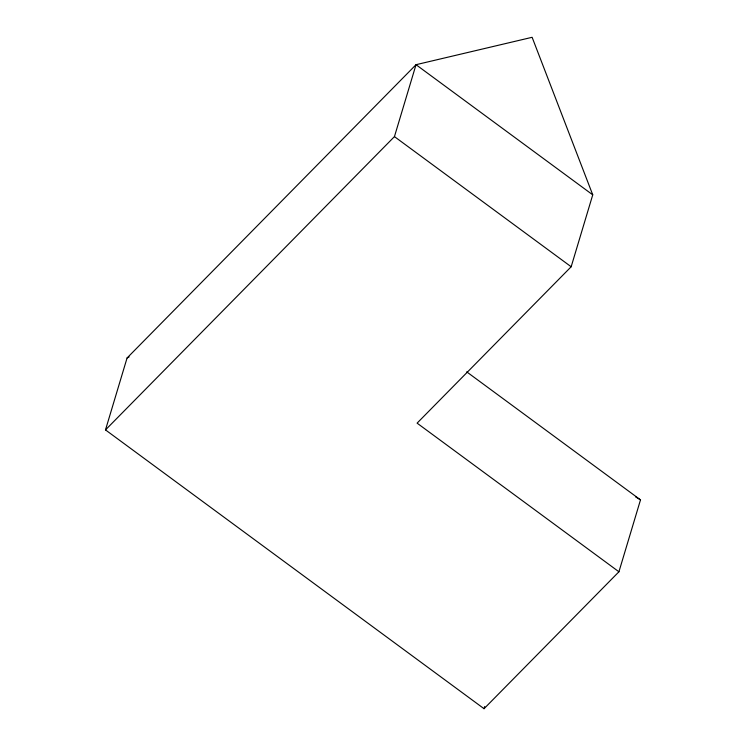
<?xml version="1.0" encoding="UTF-8"?>
<svg xmlns="http://www.w3.org/2000/svg" width="746" height="746" viewBox="0 0 746 746"><rect width="100%" height="100%" fill="white"/><g stroke="black" fill="none" stroke-linecap="round" stroke-linejoin="round"><path stroke-width="1.12" d="M105.494 429.91L127.072 357.987L416.026 64.697L532.122 37.3L592.744 194.837L571.166 266.76L417.098 423.141L618.928 571.781L484.042 708.7L105.494 429.91L394.447 136.611L416.026 64.697L592.744 194.837M484.042 708.7L484.704 706.49M618.928 571.781L640.506 499.867L466.707 371.862M127.072 357.987L129.133 356.914M635.545 496.864L640.506 499.867M394.447 136.611L571.166 266.76"/></g></svg>
